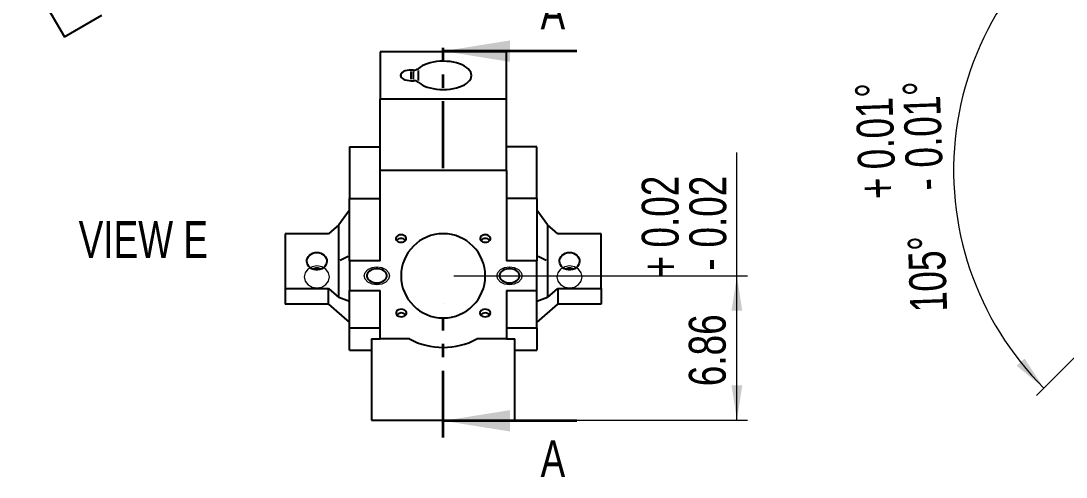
# Model space of a CAD drawing. Header units: millimetres. Extents: x 0 to 420, y 0 to 297.
# Drawn here: x 140.1 to 239.4, y 167.3 to 210.6 of the extents above; entities that cross this region are included whole.
import ezdxf

# ---------------------------------------------------------------- set-up
doc = ezdxf.new("R2010")
doc.units = ezdxf.units.MM
doc.linetypes.add('PHANTOM', pattern=[12.7, 6.35, -1.27, 1.27, -1.27, 1.27, -1.27])
doc.styles.add('SLDTEXTSTYLE0', font='TXT', dxfattribs={"width": 0.75})
doc.dimstyles.new('SLDDIMSTYLE0', dxfattribs={"dimtxt": 3.5, "dimasz": 3.302, "dimexe": 0, "dimexo": 0.0625, "dimgap": 0.875, "dimtad": 1, "dimdec": 4, "dimlfac": 0.5, "dimzin": 12, "dimdsep": 46, "dimtxsty": 'SLDTEXTSTYLE0', "dimsah": 1, "dimcen": 0.09, "dimazin": 3, "dimtol": 1, "dimtp": 0.01, "dimtm": 0.01, "dimtfac": 1, "dimtofl": 0, "dimtmove": 0, "dimatfit": 3, "dimfxl": 0, "dimfrac": 2, "dimtolj": 1, "dimarcsym": 0})
doc.dimstyles.new('SLDDIMSTYLE17', dxfattribs={"dimtxt": 3.5, "dimasz": 3.302, "dimexe": 0, "dimexo": 0.0625, "dimgap": 0.875, "dimtad": 1, "dimlfac": 0.5, "dimrnd": 1e-09, "dimzin": 4, "dimdsep": 46, "dimtxsty": 'SLDTEXTSTYLE0', "dimsah": 1, "dimcen": 0.09, "dimadec": 0, "dimazin": 1, "dimtol": 1, "dimtm": 0.04, "dimtfac": 1, "dimtmove": 0, "dimatfit": 0, "dimfxl": 0, "dimfrac": 2, "dimtolj": 1, "dimtzin": 0, "dimarcsym": 0})
doc.dimstyles.new('SLDDIMSTYLE3', dxfattribs={"dimtxt": 3.5, "dimasz": 3.302, "dimexe": 0, "dimexo": 0.0625, "dimgap": 0.875, "dimtad": 1, "dimlfac": 0.5, "dimrnd": 1e-09, "dimzin": 12, "dimdsep": 46, "dimtxsty": 'SLDTEXTSTYLE0', "dimsah": 1, "dimcen": 0.09, "dimadec": 0, "dimazin": 3, "dimtol": 1, "dimtp": 0.02, "dimtm": 0.02, "dimtfac": 1, "dimtofl": 0, "dimtmove": 0, "dimatfit": 3, "dimfxl": 0, "dimfrac": 2, "dimtolj": 1, "dimarcsym": 0})

# ---------------------------------------------------------------- blocks, each defined once
blk = doc.blocks.new('_D')
at = {"color": 7, "linetype": 'Continuous', "lineweight": 0}
for p, q in [((253.517, 204.06), (242.808, 222.608)), ((240.407, 178.884), (236.543, 175.02))]:
    blk.add_line(p, q, dxfattribs=at)
at = {"color": 7, "linetype": 'Continuous', "lineweight": 18}
blk.add_arc((257.933, 196.41), 29.251, 120, 225, dxfattribs=at)
for points in [[(243.308, 221.742), (240.267, 220.358), (240.824, 219.508)], [(237.25, 175.727), (235.429, 178.528), (234.671, 177.851)]]:
    blk.add_solid(points, dxfattribs=at)
at = {"color": 7, "linetype": 'Continuous', "lineweight": 18, "char_height": 3.5, "attachment_point": 1, "rotation": 92.04795, "style": 'SLDTEXTSTYLE0'}
for s, insert in [('0.01°', (224.142, 196.617)), ('0.01°', (219.619, 196.456)), ('+', (219.72, 193.628)), ('-', (224.22, 194.429)), ('105°', (224.58, 182.877))]:
    blk.add_mtext(s, dxfattribs=dict(at, insert=insert))
blk = doc.blocks.new('_D_5')
at = {"color": 7, "linetype": 'Continuous', "lineweight": 0}
for p, q in [((208.1, 186.391), (208.1, 198.129)), ((181.2, 186.391), (209.1, 186.391)), ((208.1, 172.671), (208.1, 186.391)), ((188, 172.671), (209.1, 172.671))]:
    blk.add_line(p, q, dxfattribs=at)
at = {"color": 7, "linetype": 'Continuous', "lineweight": 18}
for points in [[(208.1, 186.391), (207.592, 183.089), (208.608, 183.089)], [(208.1, 172.671), (208.608, 175.973), (207.592, 175.973)]]:
    blk.add_solid(points, dxfattribs=at)
at = {"color": 7, "linetype": 'Continuous', "lineweight": 18, "char_height": 3.5, "attachment_point": 1, "rotation": 90, "style": 'SLDTEXTSTYLE0'}
for s, insert in [('0.02', (199.062, 189.078)), ('0.02', (203.588, 189.078)), ('+', (199.062, 186.249)), ('-', (203.588, 186.888)), ('6.86', (203.534, 175.904))]:
    blk.add_mtext(s, dxfattribs=dict(at, insert=insert))
blk = doc.blocks.new('_D_25')
at = {"color": 7, "linetype": 'Continuous', "lineweight": 0}
for p, q in [((124.111, 209.833), (99.973, 251.64)), ((155.844, 224.459), (124.845, 206.561)), ((147.776, 223.496), (123.245, 209.333)), ((124.111, 209.833), (125.711, 207.061)), ((125.711, 207.061), (128.886, 201.562))]:
    blk.add_line(p, q, dxfattribs=at)
at = {"color": 7, "linetype": 'Continuous', "lineweight": 18}
for points in [[(124.111, 209.833), (122.9, 212.946), (122.02, 212.438)], [(125.711, 207.061), (126.922, 203.948), (127.802, 204.456)]]:
    blk.add_solid(points, dxfattribs=at)
at = {"color": 7, "linetype": 'Continuous', "lineweight": 18, "char_height": 3.5, "attachment_point": 1, "rotation": 300, "style": 'SLDTEXTSTYLE0'}
for s, insert in [('1.60', (103.927, 253.923)), ('0.00', (113.747, 245.857)), ('-', (109.053, 244.937)), ('0.04', (109.828, 243.594))]:
    blk.add_mtext(s, dxfattribs=dict(at, insert=insert))

msp = doc.modelspace()

# ---------------------------------------------------------------- linework, layer by layer
at = {"color": 7, "linetype": 'Continuous', "lineweight": 25}
for p, q in [((142.72062, 211.71033), (144.22062, 209.11225)), ((144.22062, 209.11225), (147.77132, 211.16225)), ((186.19965, 207.69365), (174.19965, 207.69365)), ((174.19965, 207.69365), (174.19965, 203.19365)), ((186.19965, 203.19365), (186.19965, 207.69365)), ((177.38966, 205.94865), (177.15965, 205.94865)), ((177.15965, 204.93865), (177.38966, 204.93865)), ((186.19965, 203.19365), (174.19965, 203.19365)), ((174.19965, 196.41033), (174.19965, 203.19365)), ((186.19965, 196.41033), (186.19965, 203.19365)), ((171.29965, 198.64493), (174.19965, 198.64493)), ((171.29965, 198.64493), (171.29965, 193.73087)), ((189.09965, 198.64493), (186.19965, 198.64493)), ((189.09965, 193.73087), (189.09965, 198.64493)), ((174.19965, 187.8153), (174.19965, 196.41033)), ((186.19965, 196.41033), (174.19965, 196.41033)), ((186.19965, 196.41033), (186.19965, 187.8153)), ((171.29965, 187.8153), (171.29965, 193.73087)), ((171.29965, 193.73087), (174.19965, 193.73087)), ((189.09965, 193.73087), (186.19965, 193.73087)), ((189.09965, 193.73087), (189.09965, 187.8153)), ((171.29965, 192.62122), (170.29965, 191.25519)), ((190.09965, 191.25519), (189.09965, 192.62122)), ((170.29965, 191.25519), (169.29965, 190.38917)), ((170.29965, 187.79109), (170.29965, 191.25519)), ((190.09965, 191.25519), (190.09965, 187.79109)), ((191.09965, 190.38917), (190.09965, 191.25519)), ((165.19965, 190.38917), (165.19965, 185.19301)), ((169.29965, 190.38917), (165.19965, 190.38917)), ((195.19965, 190.38917), (191.09965, 190.38917)), ((195.19965, 185.19301), (195.19965, 190.38917)), ((170.29965, 184.32699), (170.29965, 187.79109)), ((171.29965, 187.8153), (171.29965, 184.98688)), ((174.19965, 187.8153), (171.29965, 187.8153)), ((189.09965, 187.8153), (186.19965, 187.8153)), ((189.09965, 184.98688), (189.09965, 187.8153)), ((190.09965, 187.79109), (190.09965, 184.32699)), ((165.19965, 185.19301), (169.29965, 185.19301)), ((165.19965, 185.19301), (165.19965, 183.69301)), ((169.29965, 183.69301), (169.29965, 185.19301)), ((169.29965, 185.19301), (170.29965, 184.32699)), ((171.29965, 184.98688), (174.19965, 184.98688)), ((171.29965, 181.45134), (171.29965, 184.98688)), ((174.19965, 180.39109), (174.19965, 184.98688)), ((186.19965, 184.98688), (189.09965, 184.98688)), ((186.19965, 184.98688), (186.19965, 180.39109)), ((189.09965, 181.45134), (189.09965, 184.98688)), ((190.09965, 184.32699), (191.09965, 185.19301)), ((191.09965, 185.19301), (191.09965, 183.69301)), ((191.09965, 185.19301), (195.19965, 185.19301)), ((195.19965, 185.19301), (195.19965, 183.69301)), ((169.29965, 183.69301), (165.19965, 183.69301)), ((169.29965, 183.69301), (171.29965, 181.96096)), ((171.29965, 183.96096), (170.29965, 184.32699)), ((190.09965, 184.32699), (189.09965, 183.96096)), ((189.09965, 181.96096), (191.09965, 183.69301)), ((195.19965, 183.69301), (191.09965, 183.69301)), ((171.29965, 181.45134), (174.19965, 181.45134)), ((171.29965, 179.33346), (171.29965, 181.45134)), ((186.19965, 181.45134), (189.09965, 181.45134)), ((189.09965, 181.45134), (189.09965, 179.33346)), ((173.39965, 180.39109), (173.39965, 172.67109)), ((173.39965, 180.39109), (174.19965, 180.39109)), ((176.99965, 180.39109), (174.19965, 180.39109)), ((186.19965, 180.39109), (183.39965, 180.39109)), ((186.19965, 180.39109), (186.99965, 180.39109)), ((186.99965, 172.67109), (186.99965, 180.39109)), ((171.29965, 179.33346), (173.39965, 179.33346)), ((186.99965, 179.33346), (189.09965, 179.33346)), ((173.39965, 172.67109), (186.99965, 172.67109))]:
    msp.add_line(p, q, dxfattribs=at)
at = {"color": 7, "linetype": 'PHANTOM', "lineweight": 35}
for p, q in [((180.19965, 196.63611), (180.19965, 209.33611)), ((180.19965, 171.02863), (180.19965, 183.73498))]:
    msp.add_line(p, q, dxfattribs=at)
at = {"color": 7, "linetype": 'Continuous', "lineweight": 35}
for p, q in [((192.89965, 207.74861), (180.19965, 207.74861)), ((192.89965, 172.61613), (180.19965, 172.61613))]:
    msp.add_line(p, q, dxfattribs=at)
at = {"color": 1, "linetype": 'Continuous', "lineweight": 25}
for p, q in [((177.15965, 205.06985), (177.15965, 205.81745)), ((177.38966, 205.06985), (177.38966, 205.81745)), ((177.8301, 205.9149), (177.8301, 204.9724)), ((171.18106, 188.2318), (170.41823, 187.85038)), ((189.98106, 187.85038), (189.21823, 188.2318))]:
    msp.add_line(p, q, dxfattribs=at)
at = {"color": 7, "linetype": 'Continuous', "lineweight": 25, "flags": 128}
for points in [[(177.8301, 204.80699), (178.00017, 204.66931), (178.20208, 204.54284), (178.4329, 204.42941), (178.6893, 204.33066), (178.96756, 204.24802), (179.26366, 204.18269), (179.5733, 204.13562), (179.89202, 204.10747), (180.21518, 204.09867), (180.53812, 204.10934), (180.85616, 204.13932), (181.1647, 204.18818), (181.45926, 204.25522), (181.7356, 204.33946), (181.9897, 204.43968), (182.21789, 204.55443), (182.41686, 204.68206), (182.58374, 204.82071), (182.71611, 204.96838), (182.81205, 205.12293), (182.87018, 205.28212), (182.88965, 205.44365), (182.87018, 205.60518), (182.81205, 205.76437), (182.71611, 205.91892), (182.58374, 206.06658), (182.41686, 206.20523), (182.21789, 206.33286), (181.9897, 206.44762), (181.7356, 206.54784), (181.45926, 206.63208), (181.1647, 206.69911), (180.85616, 206.74798), (180.53812, 206.77796), (180.21518, 206.78863), (179.89202, 206.77982), (179.5733, 206.75168), (179.26366, 206.7046), (178.96756, 206.63927), (178.6893, 206.55664), (178.4329, 206.45789), (178.20208, 206.34446), (178.00017, 206.21799), (177.8301, 206.08031)], [(177.15965, 205.94865), (176.96261, 205.93894), (176.77314, 205.91021), (176.59852, 205.86354), (176.44547, 205.80074), (176.31986, 205.72421), (176.22653, 205.6369), (176.16905, 205.54217), (176.14965, 205.44365), (176.16905, 205.34513), (176.22653, 205.25039), (176.31986, 205.16309), (176.44547, 205.08656), (176.59852, 205.02376), (176.77314, 204.97709), (176.96261, 204.94835), (177.15965, 204.93865)], [(176.19965, 189.58307), (176.34051, 189.59739), (176.46997, 189.6392), (176.57752, 189.70509), (176.65446, 189.78975), (176.69456, 189.88631), (176.69456, 189.98694), (176.65446, 190.08349), (176.57752, 190.16815), (176.46997, 190.23405), (176.34051, 190.27586), (176.19965, 190.29018), (176.05878, 190.27586), (175.92933, 190.23405), (175.82177, 190.16815), (175.74483, 190.08349), (175.70474, 189.98694), (175.70474, 189.88631), (175.74483, 189.78975), (175.82177, 189.70509), (175.92933, 189.6392), (176.05878, 189.59739), (176.19965, 189.58307)], [(184.19965, 189.58307), (184.34051, 189.59739), (184.46997, 189.6392), (184.57752, 189.70509), (184.65446, 189.78975), (184.69456, 189.88631), (184.69456, 189.98694), (184.65446, 190.08349), (184.57752, 190.16815), (184.46997, 190.23405), (184.34051, 190.27586), (184.19965, 190.29018), (184.05878, 190.27586), (183.92933, 190.23405), (183.82177, 190.16815), (183.74483, 190.08349), (183.70474, 189.98694), (183.70474, 189.88631), (183.74483, 189.78975), (183.82177, 189.70509), (183.92933, 189.6392), (184.05878, 189.59739), (184.19965, 189.58307)], [(168.19965, 188.61381), (168.39088, 188.59697), (168.57428, 188.54714), (168.74235, 188.46635), (168.8882, 188.35792), (169.00586, 188.22628), (169.09051, 188.07683), (169.13869, 187.91567), (169.14843, 187.74942), (169.11932, 187.58487), (169.05256, 187.42877), (168.95088, 187.28749), (168.81845, 187.16684), (168.66068, 187.07174), (168.48404, 187.0061), (168.29576, 186.97259), (168.10354, 186.97259), (167.91525, 187.0061), (167.73861, 187.07174), (167.58084, 187.16684), (167.44841, 187.28749), (167.34673, 187.42877), (167.27997, 187.58487), (167.25087, 187.74942), (167.2606, 187.91567), (167.30878, 188.07683), (167.39343, 188.22628), (167.51109, 188.35792), (167.65694, 188.46635), (167.82501, 188.54714), (168.00841, 188.59697), (168.19965, 188.61381)], [(192.19965, 188.61381), (192.39088, 188.59697), (192.57428, 188.54714), (192.74235, 188.46635), (192.8882, 188.35792), (193.00586, 188.22628), (193.09051, 188.07683), (193.13869, 187.91567), (193.14843, 187.74942), (193.11932, 187.58487), (193.05256, 187.42877), (192.95088, 187.28749), (192.81845, 187.16684), (192.66068, 187.07174), (192.48404, 187.0061), (192.29576, 186.97259), (192.10354, 186.97259), (191.91525, 187.0061), (191.73861, 187.07174), (191.58084, 187.16684), (191.44841, 187.28749), (191.34673, 187.42877), (191.27997, 187.58487), (191.25087, 187.74942), (191.2606, 187.91567), (191.30878, 188.07683), (191.39343, 188.22628), (191.51109, 188.35792), (191.65694, 188.46635), (191.82501, 188.54714), (192.00841, 188.59697), (192.19965, 188.61381)], [(173.89965, 185.72934), (174.09088, 185.74309), (174.27428, 185.78378), (174.44235, 185.84974), (174.5882, 185.93827), (174.70586, 186.04576), (174.79051, 186.16779), (174.83869, 186.29937), (174.84843, 186.43511), (174.81932, 186.56947), (174.75256, 186.69692), (174.65088, 186.81227), (174.51845, 186.91079), (174.36068, 186.98843), (174.18404, 187.04203), (173.99576, 187.06939), (173.80354, 187.06939), (173.61525, 187.04203), (173.43861, 186.98843), (173.28084, 186.91079), (173.14841, 186.81227), (173.04673, 186.69692), (172.97997, 186.56947), (172.95087, 186.43511), (172.9606, 186.29937), (173.00878, 186.16779), (173.09343, 186.04576), (173.21109, 185.93827), (173.35694, 185.84974), (173.52501, 185.78378), (173.70841, 185.74309), (173.89965, 185.72934)], [(186.49965, 185.72934), (186.69088, 185.74309), (186.87428, 185.78378), (187.04235, 185.84974), (187.1882, 185.93827), (187.30586, 186.04576), (187.39051, 186.16779), (187.43869, 186.29937), (187.44843, 186.43511), (187.41932, 186.56947), (187.35256, 186.69692), (187.25088, 186.81227), (187.11845, 186.91079), (186.96068, 186.98843), (186.78404, 187.04203), (186.59576, 187.06939), (186.40354, 187.06939), (186.21525, 187.04203), (186.03861, 186.98843), (185.88084, 186.91079), (185.74841, 186.81227), (185.64673, 186.69692), (185.57997, 186.56947), (185.55087, 186.43511), (185.5606, 186.29937), (185.60878, 186.16779), (185.69343, 186.04576), (185.81109, 185.93827), (185.95694, 185.84974), (186.12501, 185.78378), (186.30841, 185.74309), (186.49965, 185.72934)], [(176.22223, 182.51202), (176.3631, 182.52634), (176.49255, 182.56815), (176.60011, 182.63405), (176.67705, 182.7187), (176.71714, 182.81526), (176.71714, 182.91589), (176.67705, 183.01244), (176.60011, 183.0971), (176.49255, 183.163), (176.3631, 183.20481), (176.22223, 183.21913), (176.08136, 183.20481), (175.95191, 183.163), (175.84436, 183.0971), (175.76741, 183.01244), (175.72732, 182.91589), (175.72732, 182.81526), (175.76741, 182.7187), (175.84436, 182.63405), (175.95191, 182.56815), (176.08136, 182.52634), (176.22223, 182.51202)], [(184.18586, 182.50422), (184.32672, 182.51855), (184.45618, 182.56035), (184.56373, 182.62625), (184.64067, 182.71091), (184.68077, 182.80746), (184.68077, 182.90809), (184.64067, 183.00465), (184.56373, 183.08931), (184.45618, 183.15521), (184.32672, 183.19701), (184.18586, 183.21133), (184.04499, 183.19701), (183.91554, 183.15521), (183.80798, 183.08931), (183.73104, 183.00465), (183.69095, 182.90809), (183.69095, 182.80746), (183.73104, 182.71091), (183.80798, 182.62625), (183.91554, 182.56035), (184.04499, 182.51855), (184.18586, 182.50422)]]:
    msp.add_lwpolyline(points, dxfattribs=at)
at = {"color": 7, "linetype": 'Continuous', "lineweight": 18, "flags": 128}
for points in [[(168.19965, 187.33032), (167.74043, 187.25121), (167.35112, 187.02594), (167.09099, 186.68879), (166.99965, 186.29109), (167.09099, 185.89339), (167.35112, 185.55624), (167.74043, 185.33097), (168.19965, 185.25186), (168.65887, 185.33097), (169.04817, 185.55624), (169.3083, 185.89339), (169.39965, 186.29109), (169.3083, 186.68879), (169.04817, 187.02594), (168.65887, 187.25121), (168.19965, 187.33032)], [(173.89965, 185.55256), (173.44043, 185.61715), (173.05112, 185.80109), (172.79099, 186.07637), (172.69965, 186.40109), (172.79099, 186.72581), (173.05112, 187.00109), (173.44043, 187.18503), (173.89965, 187.24962), (174.35887, 187.18503), (174.74817, 187.00109), (175.0083, 186.72581), (175.09965, 186.40109), (175.0083, 186.07637), (174.74817, 185.80109), (174.35887, 185.61715), (173.89965, 185.55256)], [(186.49965, 185.55256), (186.04043, 185.61715), (185.65112, 185.80109), (185.39099, 186.07637), (185.29965, 186.40109), (185.39099, 186.72581), (185.65112, 187.00109), (186.04043, 187.18503), (186.49965, 187.24962), (186.95887, 187.18503), (187.34817, 187.00109), (187.6083, 186.72581), (187.69965, 186.40109), (187.6083, 186.07637), (187.34817, 185.80109), (186.95887, 185.61715), (186.49965, 185.55256)], [(192.19965, 187.33032), (191.74043, 187.25121), (191.35112, 187.02594), (191.09099, 186.68879), (190.99965, 186.29109), (191.09099, 185.89339), (191.35112, 185.55624), (191.74043, 185.33097), (192.19965, 185.25186), (192.65887, 185.33097), (193.04817, 185.55624), (193.3083, 185.89339), (193.39965, 186.29109), (193.3083, 186.68879), (193.04817, 187.02594), (192.65887, 187.25121), (192.19965, 187.33032)]]:
    msp.add_lwpolyline(points, dxfattribs=at)
at = {"color": 7, "linetype": 'Continuous', "lineweight": 25}
for centre, radius, start, end in [((177.4278, 206.62359), 0.67602, 266.7663367, 306.5200796), ((177.4278, 204.2637), 0.67602, 53.4799204, 93.2336633), ((176.19965, 189.33661), 0.6055, 44.345638, 135.654362), ((180.19965, 186.39109), 4, 0, 180), ((184.19965, 189.33661), 0.6055, 44.345638, 135.654362), ((168.19684, 186.04401), 1.0698, 89.8499361, 111.248468), ((168.20245, 186.04401), 1.0698, 68.751532, 90.1500639), ((192.19684, 186.04401), 1.0698, 89.8499361, 111.248468), ((192.20245, 186.04401), 1.0698, 68.751532, 90.1500639), ((180.19965, 186.39109), 4, 180, 0), ((176.22223, 182.26556), 0.6055, 44.345638, 135.654362), ((184.18586, 182.25777), 0.6055, 44.345638, 135.654362), ((180.19965, 186.39109), 6.8, 241.9275131, 298.0724869)]:
    msp.add_arc(centre, radius, start, end, dxfattribs=at)
at = {"color": 7, "linetype": 'Continuous', "lineweight": 35}
for points in [[(180.19965, 207.74861), (186.54965, 206.73261), (186.54965, 208.76461)], [(180.19965, 172.61613), (186.54965, 171.60013), (186.54965, 173.63213)]]:
    msp.add_solid(points, dxfattribs=at)

# ---------------------------------------------------------------- texts
at = {"color": 7, "linetype": 'Continuous', "char_height": 3.5, "attachment_point": 1, "style": 'SLDTEXTSTYLE0'}
for insert in [(189.44963, 213.30493), (189.44963, 170.76587)]:
    msp.add_mtext('A', dxfattribs=dict(at, insert=insert))
at = {"color": 7, "linetype": 'Continuous', "lineweight": 0, "insert": (151.71821, 191.59352), "char_height": 3.5, "attachment_point": 2, "style": 'SLDTEXTSTYLE0'}
msp.add_mtext('VIEW E', dxfattribs=at)

# ---------------------------------------------------------------- dimensions: what is measured, and where the dimension line sits
at = {"color": 7, "linetype": 'Continuous', "lineweight": 18}
for base, p1, p2, angle, dimstyle, picture, middle in [((125.71056, 207.06144), (148.64195, 223.99593), (156.71044, 224.95924), 300, 'SLDDIMSTYLE17', '_D_25', (105.20974, 242.56991)), ((208.09965, 186.39109), (186.99965, 172.67109), (180.19965, 186.39109), 90, 'SLDDIMSTYLE3', '_D_5', (208.09965, 187.01669))]:
    dim = msp.add_linear_dim(base=base, p1=p1, p2=p2, angle=angle, dimstyle=dimstyle, dxfattribs=at)
    dim.commit()
    dim.dimension.update_dxf_attribs({"geometry": picture, "text_midpoint": middle, "dimtype": 160})
dim = msp.add_angular_dim_2l(base=(228.93281, 200.22831), line1=((241.11403, 179.59109), (257.93327, 196.41033)), line2=((254.01692, 203.19365), (257.93327, 196.41033)), dimstyle='SLDDIMSTYLE0', dxfattribs=at)
dim.commit()
dim.dimension.update_dxf_attribs({"geometry": '_D', "text_midpoint": (228.70125, 195.36503), "dimtype": 162})

doc.saveas('drawing.dxf')
